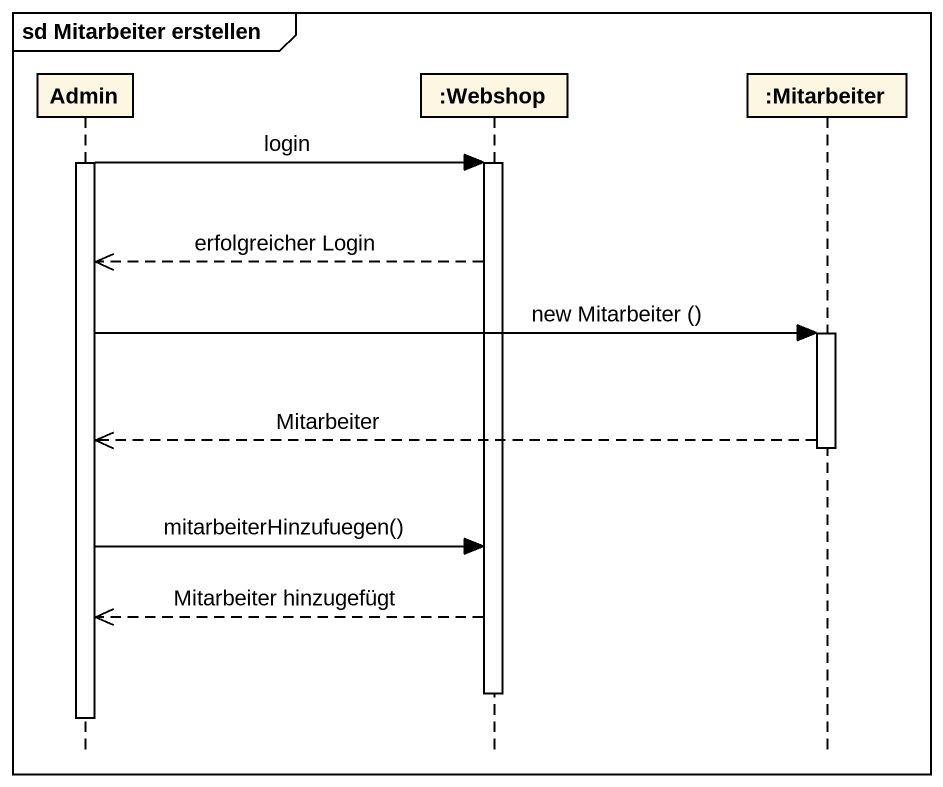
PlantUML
@startuml
mainframe sd Mitarbeiter erstellen
hide footbox
participant Admin
participant ":Webshop" as Webshop
participant ":Mitarbeiter" as Mitarbeiter

activate Admin
Admin -> Webshop : login
activate Webshop
Webshop -->> Admin : erfolgreicher Login
Admin -> Mitarbeiter : new Mitarbeiter ()
activate Mitarbeiter
Mitarbeiter -->> Admin : Mitarbeiter
deactivate Mitarbeiter
Admin -> Webshop : mitarbeiterHinzufuegen()
Webshop -->> Admin : Mitarbeiter hinzugefügt
deactivate Webshop
deactivate Admin
@enduml
